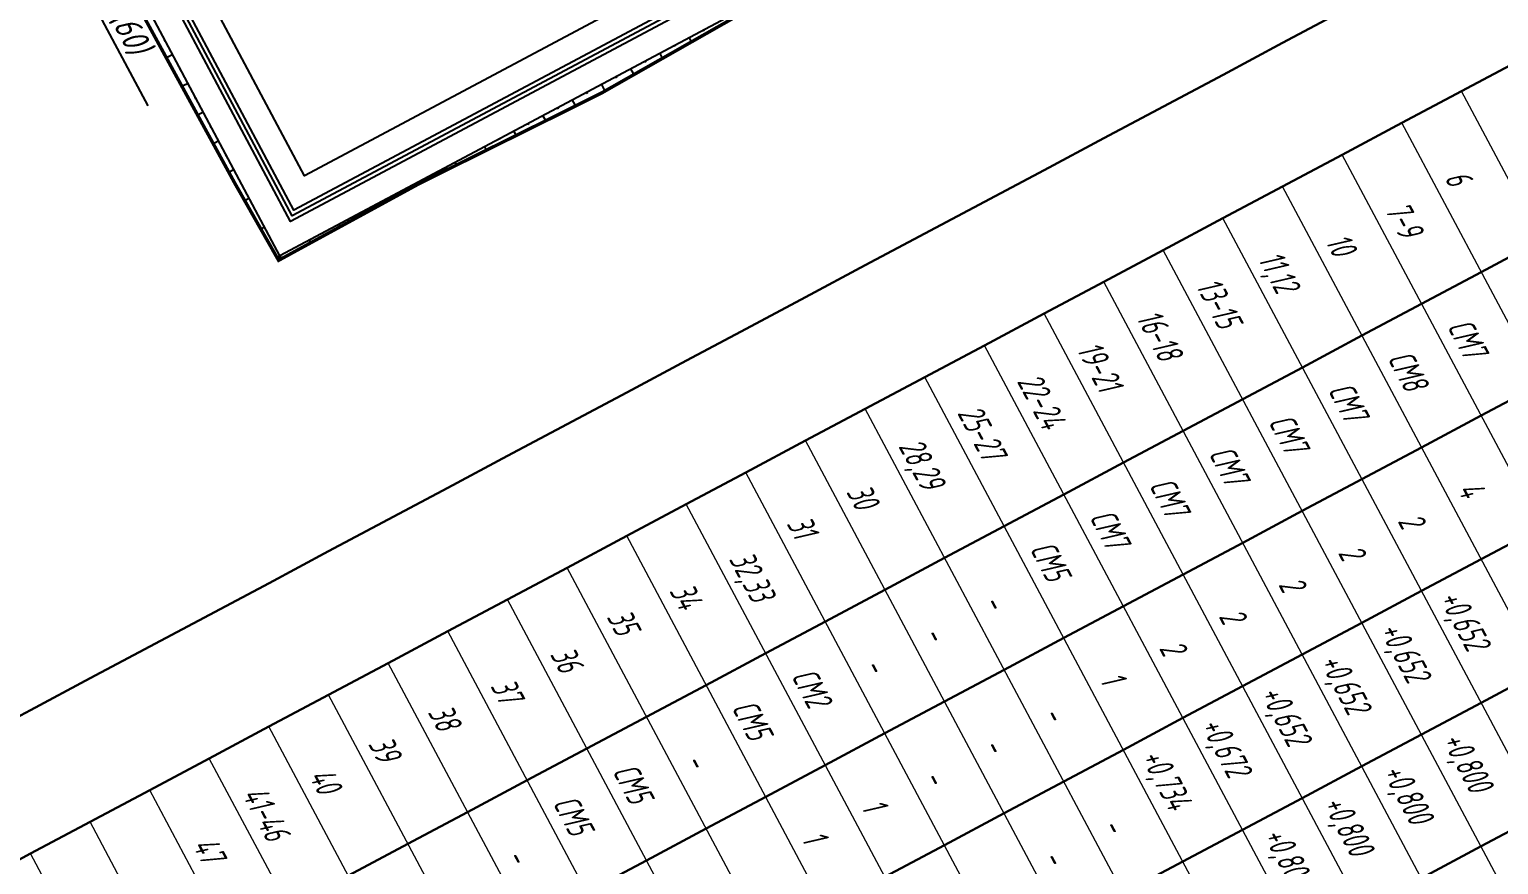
# Model space of a CAD drawing. Extents: x 5370511 to 5386565, y 1010429 to 1053793.
# Drawn here: x 5380081.5 to 5380255.5, y 1040396.7 to 1040495.6 of the extents above; entities that cross this region are included whole.
import ezdxf
from ezdxf import colors
from ezdxf.entities.mleader import LeaderData, LeaderLine
from ezdxf.math import Vec2, Vec3

# ---------------------------------------------------------------- set-up
doc = ezdxf.new("R2010")
doc.units = 0
doc.layers.get('0').update_dxf_attribs({"linetype": 'CONTINUOUS'})
for name, color, linetype in [('3D-MODEL', 7, 'CONTINUOUS'), ('ГП_граница насыпи', 242, 'CONTINUOUS'), ('ГП_откос', 246, 'CONTINUOUS')]:
    doc.layers.add(name, color=color, linetype=linetype)
doc.styles.add('ГОСТ_НИПИ', font='gost_nipi.shx', dxfattribs={"oblique": 15})

# ---------------------------------------------------------------- blocks, each defined once
blk = doc.blocks.new('куст_откос')
at = {"layer": 'ГП_откос', "color": 253, "lineweight": 15}
for points, const_width, elevation in [([(101.981, -32.678), (101.981, -37.877), (101.981, -43.077), (101.981, -48.276), (101.981, -53.476), (101.981, -58.675), (101.981, -63.874), (96.839, -63.874), (91.698, -63.874), (86.556, -63.874)], 0.01, 48.9), ([(85.332, -64.332), (86.556, -64.319), (86.727, -64.318), (91.698, -64.267), (96.707, -64.216), (96.839, -64.215), (96.918, -64.214), (102.181, -64.073), (102.152, -61.196), (102.134, -59.426), (102.127, -58.732), (102.127, -58.675), (102.086, -54.568), (102.116, -53.528), (102.117, -53.476), (102.264, -48.387), (102.268, -48.276), (102.383, -44.303), (102.41, -43.244), (102.414, -43.077), (102.428, -42.548), (102.304, -38.003), (102.301, -37.877), (102.178, -33.375)], 0.2, 49.01)]:
    blk.add_lwpolyline(points, dxfattribs=dict(at, const_width=const_width, elevation=elevation))
at = {"layer": 'ГП_откос', "color": 253, "linetype": 'ByBlock', "lineweight": -3}
for points in [[(101.981, -35.454), (102.032, -35.454)], [(101.981, -36.434), (102.205, -36.434)], [(101.981, -37.414), (102.042, -37.414)], [(101.981, -38.394), (102.248, -38.394)], [(101.981, -39.374), (102.053, -39.374)], [(101.981, -40.354), (102.291, -40.354)], [(101.981, -41.334), (102.064, -41.334)], [(101.981, -42.314), (102.333, -42.314)], [(101.981, -43.294), (102.066, -43.294)], [(101.981, -44.274), (102.303, -44.274)], [(101.981, -45.254), (102.056, -45.254)], [(101.981, -46.234), (102.258, -46.234)], [(101.981, -47.214), (102.044, -47.214)], [(101.981, -48.194), (102.212, -48.194)], [(101.981, -49.174), (102.033, -49.174)], [(101.981, -50.154), (102.167, -50.154)], [(101.981, -51.134), (102.022, -51.134)], [(101.981, -52.114), (102.121, -52.114)], [(101.981, -53.094), (102.01, -53.094)], [(101.981, -54.074), (102.076, -54.074)], [(101.981, -55.054), (102.003, -55.054)], [(101.981, -56.034), (102.076, -56.034)], [(101.981, -57.014), (102.007, -57.014)], [(101.981, -57.994), (102.092, -57.994)], [(101.981, -58.974), (102.011, -58.974)], [(101.981, -59.954), (102.108, -59.954)], [(101.981, -60.934), (102.015, -60.934)], [(101.981, -61.914), (102.124, -61.914)], [(101.981, -62.894), (102.018, -62.894)], [(87.52, -63.874), (87.52, -63.961)], [(88.484, -63.874), (88.484, -64.215)], [(89.448, -63.874), (89.448, -63.957)], [(90.412, -63.874), (90.412, -64.199)], [(91.376, -63.874), (91.376, -63.954)], [(92.34, -63.874), (92.34, -64.183)], [(93.304, -63.874), (93.304, -63.95)], [(94.268, -63.874), (94.268, -64.168)], [(95.232, -63.874), (95.232, -63.946)], [(96.196, -63.874), (96.196, -64.152)], [(97.161, -63.874), (97.161, -63.941)], [(98.125, -63.874), (98.125, -64.12)], [(99.089, -63.874), (99.089, -63.931)], [(100.053, -63.874), (100.053, -64.079)], [(101.017, -63.874), (101.017, -63.92)], [(102.181, -64.073), (101.981, -63.874)], [(101.981, -63.874), (102.139, -63.874)], [(101.981, -63.874), (101.981, -64.037)]]:
    blk.add_lwpolyline(points, dxfattribs=at)
blk = doc.blocks.new('*U642')
at = {"lineweight": 30}
for p, q in [((15, -47), (15, -55)), ((15, -55), (15, -63)), ((35, -55), (35, -63)), ((0, -63), (0, -71)), ((15, -63), (15, -71)), ((35, -63), (35, -71)), ((50, -63), (50, -71)), ((0, -71), (0, -79)), ((15, -71), (15, -79)), ((35, -71), (35, -79)), ((50, -71), (50, -79)), ((65, -71), (65, -79)), ((0, -79), (0, -87)), ((15, -79), (15, -87)), ((35, -79), (35, -87)), ((50, -79), (50, -87)), ((65, -79), (65, -87)), ((80, -79), (80, -87)), ((0, -87), (0, -95)), ((15, -87), (15, -95)), ((35, -87), (35, -95)), ((50, -87), (50, -95)), ((65, -87), (65, -95)), ((80, -87), (80, -95)), ((95, -87), (95, -95)), ((0, -95), (0, -103)), ((15, -95), (15, -103)), ((35, -95), (35, -103)), ((50, -95), (50, -103)), ((65, -95), (65, -103)), ((80, -95), (80, -103)), ((95, -95), (95, -103)), ((0, -103), (0, -111)), ((15, -103), (15, -111)), ((35, -103), (35, -111)), ((50, -103), (50, -111)), ((65, -103), (65, -111)), ((80, -103), (80, -111)), ((0, -111), (0, -119)), ((15, -111), (15, -119)), ((35, -111), (35, -119)), ((50, -111), (50, -119)), ((65, -111), (65, -119)), ((80, -111), (80, -119)), ((0, -119), (0, -127)), ((15, -119), (15, -127)), ((35, -119), (35, -127)), ((50, -119), (50, -127)), ((65, -119), (65, -127)), ((80, -119), (80, -127)), ((0, -127), (0, -135)), ((15, -127), (15, -135)), ((35, -127), (35, -135)), ((50, -127), (50, -135)), ((65, -127), (65, -135)), ((80, -127), (80, -135)), ((0, -135), (0, -143)), ((15, -135), (15, -143)), ((35, -135), (35, -143)), ((50, -135), (50, -143)), ((65, -135), (65, -143)), ((0, -143), (0, -151)), ((15, -143), (15, -151)), ((35, -143), (35, -151)), ((50, -143), (50, -151)), ((65, -143), (65, -151)), ((0, -151), (0, -159)), ((15, -151), (15, -159)), ((35, -151), (35, -159)), ((50, -151), (50, -159)), ((65, -151), (65, -159)), ((0, -159), (0, -167)), ((15, -159), (15, -167)), ((35, -159), (35, -167)), ((50, -159), (50, -167)), ((0, -167), (0, -175)), ((15, -167), (15, -175)), ((35, -167), (35, -175)), ((50, -167), (50, -175)), ((0, -175), (0, -183)), ((15, -175), (15, -183)), ((35, -175), (35, -183)), ((50, -175), (50, -183)), ((0, -183), (0, -191)), ((15, -183), (15, -191)), ((35, -183), (35, -191)), ((50, -183), (50, -191)), ((0, -191), (0, -199)), ((15, -191), (15, -199)), ((35, -191), (35, -199)), ((0, -199), (0, -207)), ((15, -199), (15, -207)), ((35, -199), (35, -207)), ((0, -207), (0, -215)), ((15, -207), (15, -215)), ((35, -207), (35, -215)), ((0, -215), (0, -223)), ((15, -215), (15, -223)), ((0, -223), (0, -231)), ((15, -223), (15, -231)), ((0, -231), (0, -239)), ((15, -231), (15, -239)), ((0, -239), (0, -247)), ((15, -239), (15, -247)), ((15, -247), (15, -255))]:
    blk.add_line(p, q, dxfattribs=at)
at = {"lineweight": 20}
for p, q in [((125, -55), (15, -55)), ((125, -55), (15, -55)), ((125, -63), (15, -63)), ((125, -63), (15, -63)), ((125, -71), (15, -71)), ((125, -71), (15, -71)), ((125, -79), (15, -79)), ((125, -79), (15, -79)), ((125, -87), (15, -87)), ((125, -87), (15, -87)), ((125, -95), (15, -95)), ((125, -95), (15, -95)), ((125, -103), (15, -103)), ((125, -103), (15, -103)), ((125, -111), (15, -111)), ((125, -111), (15, -111)), ((125, -119), (15, -119)), ((125, -119), (15, -119)), ((125, -127), (15, -127)), ((125, -127), (15, -127)), ((125, -135), (15, -135)), ((125, -135), (15, -135)), ((125, -143), (15, -143)), ((125, -143), (15, -143)), ((125, -151), (15, -151)), ((125, -151), (15, -151)), ((125, -159), (15, -159)), ((125, -159), (15, -159)), ((125, -167), (15, -167)), ((125, -167), (15, -167)), ((125, -175), (15, -175)), ((125, -175), (15, -175)), ((125, -183), (15, -183)), ((125, -183), (15, -183)), ((125, -191), (15, -191)), ((125, -191), (15, -191)), ((125, -199), (15, -199)), ((125, -199), (15, -199)), ((125, -207), (15, -207)), ((125, -207), (15, -207)), ((125, -215), (15, -215)), ((125, -215), (15, -215)), ((125, -223), (15, -223)), ((125, -223), (15, -223)), ((125, -231), (15, -231)), ((125, -231), (15, -231)), ((125, -239), (15, -239)), ((125, -239), (15, -239)), ((125, -247), (15, -247)), ((125, -247), (15, -247))]:
    blk.add_line(p, q, dxfattribs=at)
blk = doc.blocks.new('_None')

msp = doc.modelspace()

# ---------------------------------------------------------------- linework, layer by layer
at = {"color": 8}
for points in [[(5380077.467, 1040845.146), (5380241.107, 1040538.021), (5380111.197, 1040468.803), (5379956.961, 1040758.278), (5379976.377, 1040768.623), (5379966.973, 1040786.274)], [(5380076.23, 1040841.088), (5380237.049, 1040539.258), (5380112.433, 1040472.861), (5379961.02, 1040757.041), (5379980.436, 1040767.386), (5379971.031, 1040785.037)], [(5380076.024, 1040840.412), (5380236.372, 1040539.464), (5380112.64, 1040473.538), (5379961.696, 1040756.835), (5379981.112, 1040767.18), (5379971.708, 1040784.831)], [(5380075.818, 1040839.735), (5380235.696, 1040539.67), (5380112.846, 1040474.214), (5379962.372, 1040756.629), (5379981.788, 1040766.974), (5379972.384, 1040784.624)], [(5380074.581, 1040835.677), (5380231.638, 1040540.907), (5380114.083, 1040478.273), (5379966.431, 1040755.392), (5379985.847, 1040765.737), (5379976.442, 1040783.387)]]:
    msp.add_lwpolyline(points, close=True, dxfattribs=at)
at = {"layer": '3D-MODEL', "lineweight": 15}
msp.add_polyline3d([(5380077.467, 1040845.146, 97.8), (5380077.467, 1040845.146, 97.8), (5380241.107, 1040538.021, 97.8), (5380184.616, 1040507.922, 98.28), (5380111.197, 1040468.803, 98.6), (5380082.183, 1040523.256, 98.6), (5380019.173, 1040641.517, 98.6), (5379956.961, 1040758.278, 98.6), (5379976.377, 1040768.623, 98.5), (5379966.973, 1040786.274, 98.5), (5380020.976, 1040815.047, 98.2)], close=True, dxfattribs=at)
at = {"layer": 'ГП_граница насыпи'}
msp.add_lwpolyline([(5380077.467, 1040845.146), (5380241.107, 1040538.021), (5380111.197, 1040468.803), (5379956.961, 1040758.278), (5379976.377, 1040768.623), (5379966.973, 1040786.274)], close=True, dxfattribs=at)

# ---------------------------------------------------------------- block references
at = {"rotation": 298.0491553101125}
msp.add_blockref('*U642', (5380292.585, 1040527.392), dxfattribs=at)
at = {"layer": 'ГП_откос', "color": 8, "lineweight": 15, "xscale": 2, "yscale": 2, "zscale": 2, "rotation": 298.0491553101125}
msp.add_blockref('куст_откос', (5380128.032, 1040708.88), dxfattribs=at)

# ---------------------------------------------------------------- texts
at = {"style": 'ГОСТ_НИПИ', "oblique": 15, "width": 0.8}
for s, p in [('6', (5380249.042, 1040478.017)), ('7-9', (5380241.982, 1040474.255)), ('10', (5380234.922, 1040470.493)), ('11,12', (5380226.962, 1040468.419)), ('13-15', (5380219.593, 1040465.237)), ('16-18', (5380212.532, 1040461.475)), ('СМ7', (5380249.376, 1040460.378)), ('19-21', (5380205.472, 1040457.713)), ('СМ8', (5380242.315, 1040456.617)), ('22-24', (5380198.412, 1040453.952)), ('СМ7', (5380235.255, 1040452.855)), ('25-27', (5380191.351, 1040450.19)), ('СМ7', (5380228.194, 1040449.093)), ('28,29', (5380184.383, 1040446.256)), ('СМ7', (5380221.134, 1040445.331)), ('30', (5380178.2, 1040440.847)), ('СМ7', (5380214.074, 1040441.569)), ('4', (5380250.553, 1040441.155)), ('СМ7', (5380207.013, 1040437.807)), ('2', (5380243.493, 1040437.393)), ('31', (5380171.14, 1040437.085)), ('СМ5', (5380199.953, 1040434.046)), ('32,33', (5380164.307, 1040432.895)), ('2', (5380236.432, 1040433.632)), ('34', (5380157.247, 1040429.133)), ('2', (5380229.372, 1040429.87)), ('-', (5380194.22, 1040427.792)), ('+0,652', (5380248.33, 1040428.314)), ('35', (5380149.829, 1040426.042)), ('2', (5380222.312, 1040426.108)), ('-', (5380187.16, 1040424.03)), ('+0,652', (5380241.27, 1040424.553)), ('36', (5380143.126, 1040421.609)), ('2', (5380215.251, 1040422.346)), ('-', (5380180.1, 1040420.268)), ('+0,652', (5380234.209, 1040420.791)), ('СМ2', (5380171.712, 1040418.998)), ('1', (5380208.191, 1040418.584)), ('37', (5380136.066, 1040417.848)), ('+0,652', (5380227.149, 1040417.029)), ('38', (5380128.648, 1040414.757)), ('СМ5', (5380164.651, 1040415.236)), ('-', (5380201.274, 1040414.554)), ('+0,672', (5380220.089, 1040413.267)), ('+0,800', (5380248.699, 1040411.514)), ('39', (5380121.588, 1040410.995)), ('-', (5380194.213, 1040410.792)), ('-', (5380158.919, 1040408.983)), ('+0,734', (5380213.028, 1040409.505)), ('40', (5380114.527, 1040407.233)), ('СМ5', (5380150.531, 1040407.713)), ('-', (5380187.153, 1040407.03)), ('+0,800', (5380241.638, 1040407.753)), ('41-46', (5380106.627, 1040405.048)), ('СМ5', (5380143.47, 1040403.951)), ('1', (5380179.95, 1040403.537)), ('+0,800', (5380234.578, 1040403.991)), ('-', (5380208.327, 1040401.316)), ('1', (5380172.889, 1040399.775)), ('+0,800', (5380227.518, 1040400.229)), ('47', (5380100.764, 1040399.038)), ('-', (5380137.737, 1040397.697)), ('-', (5380201.267, 1040397.554))]:
    msp.add_text(s, height=3, rotation=298.04916, dxfattribs=at).set_placement(p)

# ---------------------------------------------------------------- leaders
ml = msp.add_multileader_mtext('Standard')
ml.set_content('Ворота (60)', color=256, style='ГОСТ_НИПИ')
ml.set_leader_properties()
ml.set_arrow_properties(name='NONE')
ml.build(insert=Vec2(0, 0))
ml.multileader.update_dxf_attribs({"text_left_attachment_type": 6, "text_right_attachment_type": 6, "dogleg_length": 0.2, "arrow_head_size": 0.2})
ctx = ml.context
ctx.base_point, ctx.char_height, ctx.arrow_head_size, ctx.landing_gap_size, ctx.plane_origin, ctx.plane_x_axis, ctx.plane_y_axis = Vec3(5380084.612, 1040507.077), 3, 0.2, 0.2, Vec3(5380085.691, 1040522.33), Vec3(0.4702289, -0.8825445), Vec3(0.8825445, 0.4702289)
ctx.left_attachment, ctx.right_attachment = 6, 6
notes = []
notes.append((ctx, [(0, (1, 1, 0), (5380084.518, 1040507.253), (0.4702289, -0.8825445), 0.2, [(0, [(5380085.691, 1040522.33)], 0, [])])]))
ctx.mtext.insert, ctx.mtext.text_direction, ctx.mtext.rotation, ctx.mtext.flow_direction = Vec3(5380088.11, 1040508.714), Vec3(0.4702289, -0.8825445), 5.2019391, 5
for ctx, leaders in notes:
    for number, flags, end, landing, length, lines in leaders:
        leader = LeaderData()
        leader.index, (leader.has_last_leader_line, leader.has_dogleg_vector, leader.attachment_direction) = number, flags
        leader.last_leader_point, leader.dogleg_vector, leader.dogleg_length = Vec3(end), Vec3(landing), length
        for number, points, colour, breaks in lines:
            line = LeaderLine()
            line.index, line.vertices, line.color, line.breaks = number, Vec3.list(points), colors.encode_raw_color(colour), breaks
            leader.lines.append(line)
        ctx.leaders.append(leader)

doc.saveas('drawing.dxf')
